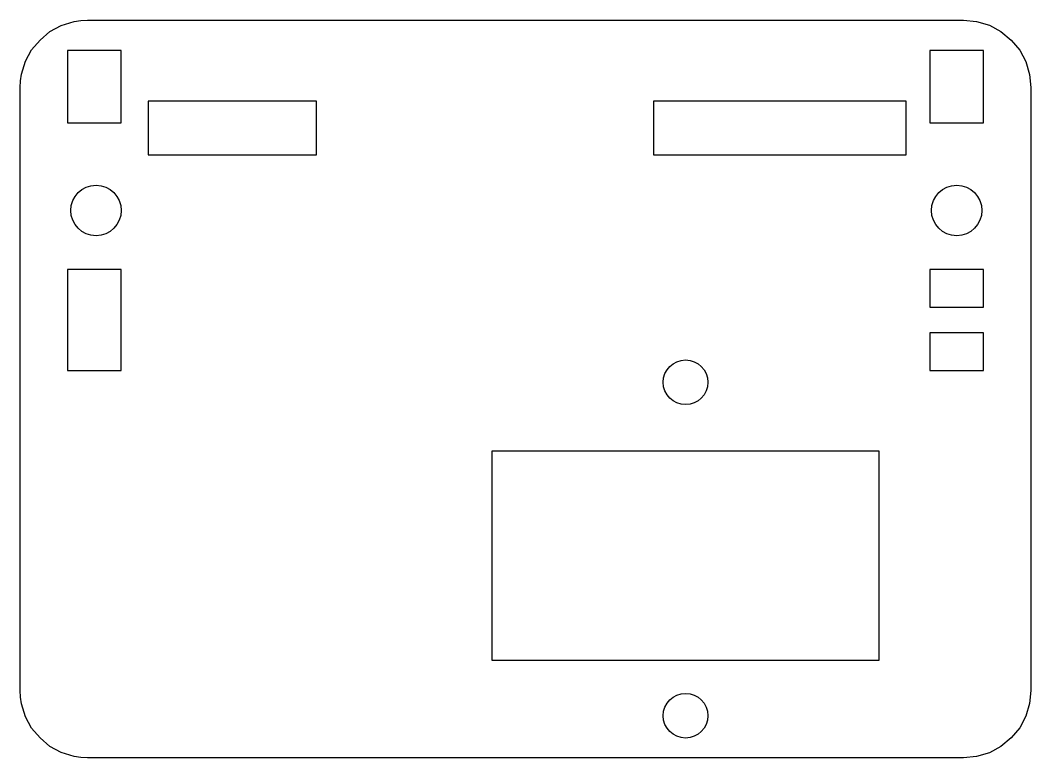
# Model space of a CAD drawing. Header units: millimetres. Extents: x 0 to 60, y 0 to 43.8.
import ezdxf

# ---------------------------------------------------------------- set-up
doc = ezdxf.new("R2010")
doc.units = ezdxf.units.MM
doc.layers.add('CORTE', color=7, linetype='Continuous')

msp = doc.modelspace()

# ---------------------------------------------------------------- linework, layer by layer
at = {"layer": 'CORTE'}
for points in [[(4, 43.8), (56, 43.8), (56.78, 43.72), (57.54, 43.5), (58.22, 43.12), (58.84, 42.62), (59.34, 42.02), (59.7, 41.34), (59.92, 40.58), (60, 39.8), (60, 4), (59.92, 3.22), (59.7, 2.48), (59.34, 1.78), (58.84, 1.18), (58.22, 0.68), (57.54, 0.3), (56.78, 0.08), (56, 0), (4, 0), (3.6, 0.02), (3.2, 0.08), (2.44, 0.32), (1.76, 0.68), (1.18, 1.18), (0.68, 1.76), (0.32, 2.44), (0.08, 3.2), (0.02, 3.6), (0, 4), (0, 39.8), (0.02, 40.2), (0.08, 40.6), (0.32, 41.36), (0.68, 42.04), (1.18, 42.62), (1.76, 43.12), (2.44, 43.48), (3.2, 43.72), (3.6, 43.78)], [(2.8, 37.7), (6, 37.7), (6, 42), (2.8, 42)], [(57.2, 42), (54, 42), (54, 37.7), (57.2, 37.7)], [(7.6, 35.8), (17.6, 35.8), (17.6, 39), (7.6, 39)], [(37.6, 35.8), (52.6, 35.8), (52.6, 39), (37.6, 39)], [(2.8, 29), (2.8, 23), (6, 23), (6, 29)], [(54, 29), (54, 26.76), (57.2, 26.76), (57.2, 29)], [(54, 25.24), (54, 23), (57.2, 23), (57.2, 25.24)], [(51, 5.8), (51, 18.2), (28, 18.2), (28, 5.8)]]:
    msp.add_lwpolyline(points, close=True, dxfattribs=at)
for centre, radius in [((4.502, 32.502), 1.5), ((55.602, 32.502), 1.5), ((39.501, 22.3), 1.325), ((39.501, 2.5), 1.325)]:
    msp.add_circle(centre, radius, dxfattribs=at)

doc.saveas('drawing.dxf')
